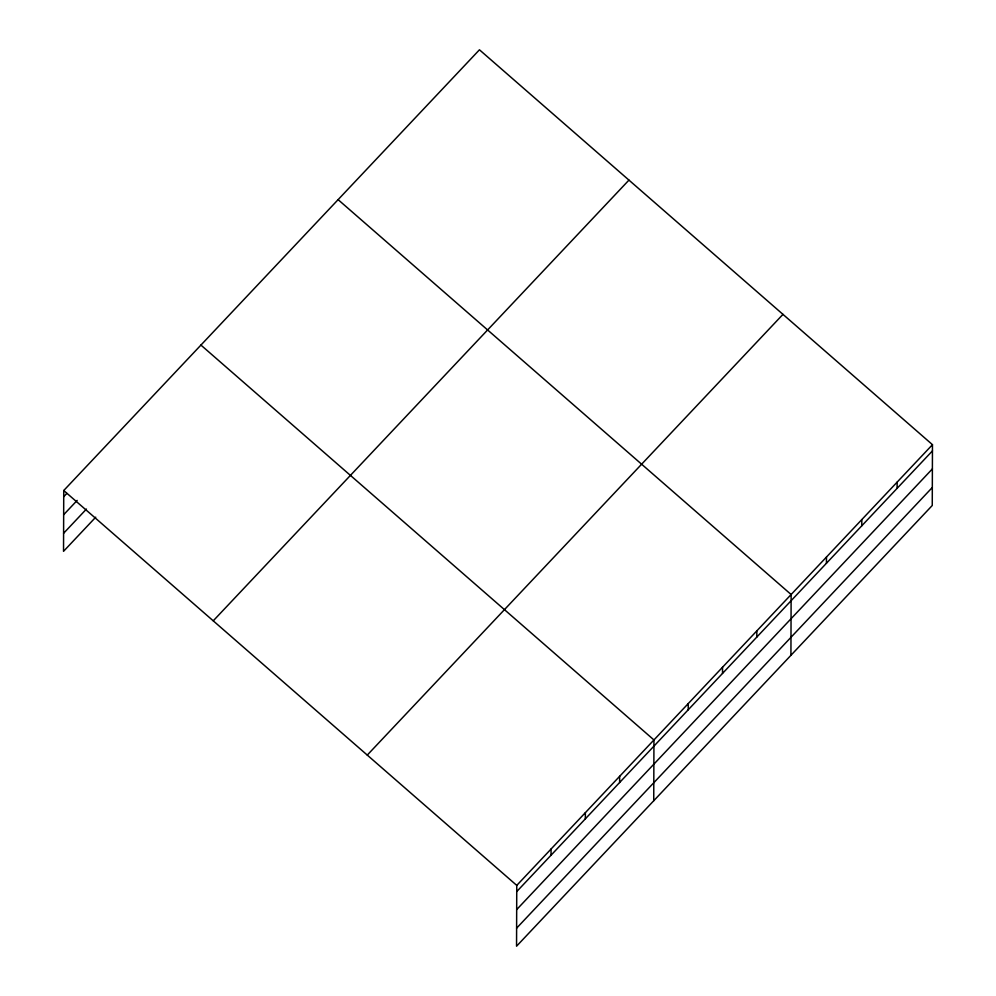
<?xml version="1.0" encoding="UTF-8"?>
<svg xmlns="http://www.w3.org/2000/svg" width="996" height="996" viewBox="0 0 996 996"><rect width="100%" height="100%" fill="white"/><g stroke="black" fill="none" stroke-linecap="round" stroke-linejoin="round"><path stroke-width="1.49" d="M932.468 444.677L516.762 885.394L516.551 946.2L932.256 505.482L932.468 444.677L479.45 49.8L63.744 490.518L63.532 551.323L95.741 517.173M551.037 855.228L551.062 849.028M585.337 818.874L585.362 812.674M619.624 782.507L619.649 776.307M653.737 800.759L653.949 739.953L200.918 345.077M688.224 709.787L688.248 703.599M722.523 673.433L722.536 667.233M756.811 637.079L756.836 630.879M790.924 655.331L791.135 594.525L338.105 199.648M826.443 563.25L826.468 557.063M861.777 525.788L861.801 519.601M897.11 488.339L897.135 482.139M63.719 496.705L66.832 493.406M63.657 514.733L77.165 500.403M63.595 533.296L86.453 509.056M213.244 620.819L628.949 180.114M367.263 755.08L782.968 314.363M516.737 891.582L932.455 450.877M516.675 909.609L932.393 468.892M516.613 928.172L932.318 487.467M63.744 490.518L516.762 885.394"/></g></svg>
